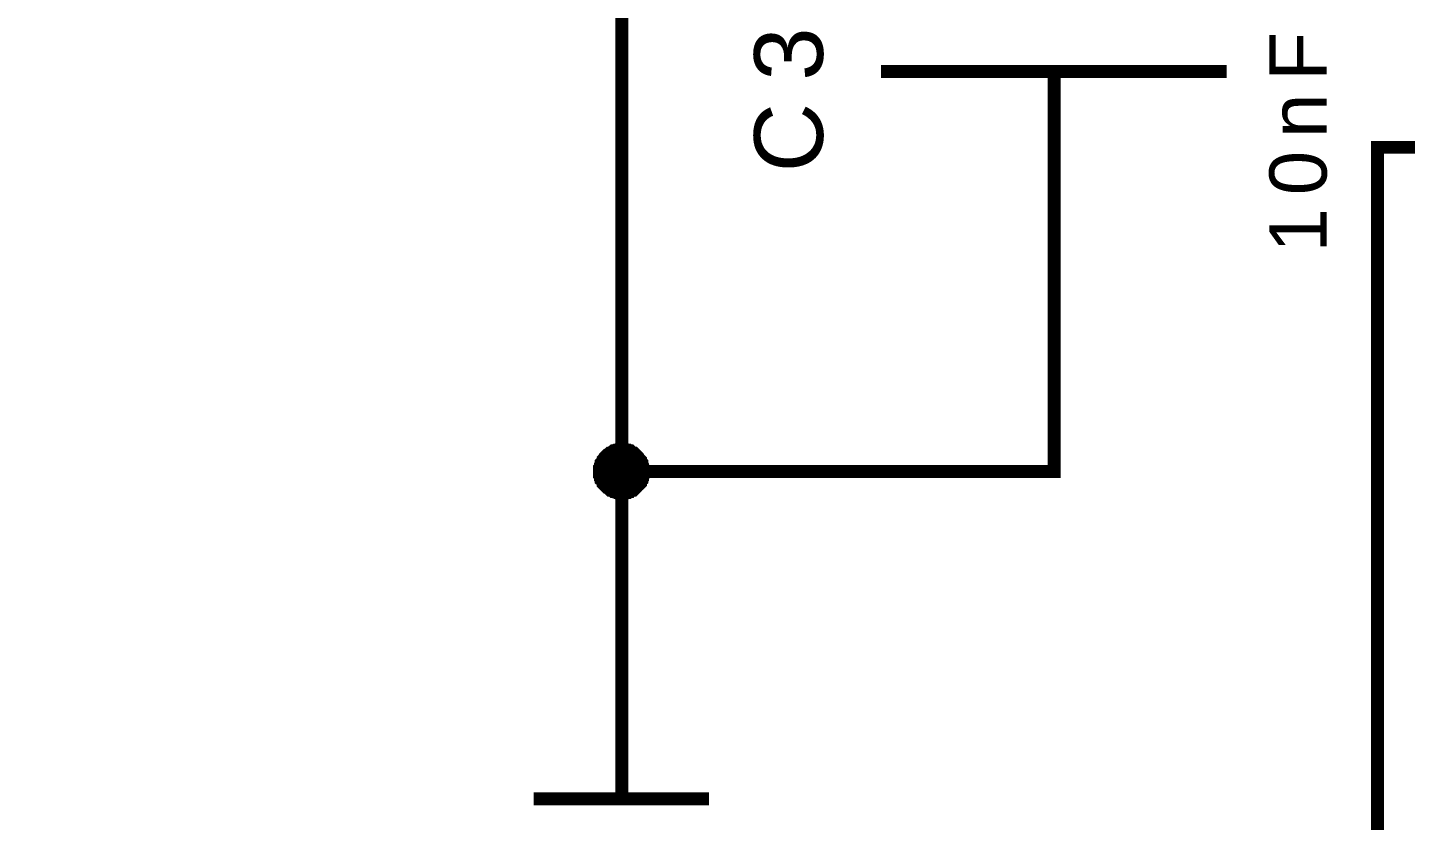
# Model space of a CAD drawing. Header units: millimetres. Extents: x -2024 to 917, y -725 to 13.
# Drawn here: x 710.72 to 742.59, y -391.87 to -373.53 of the extents above; entities that cross this region are included whole.
import ezdxf

# ---------------------------------------------------------------- set-up
doc = ezdxf.new("R2010")
doc.units = ezdxf.units.MM
doc.layers.add('Sheet', color=255, linetype='Continuous')
doc.styles.get("Standard").update_dxf_attribs({"font": 'arial.ttf'})

msp = doc.modelspace()

# ---------------------------------------------------------------- linework, layer by layer
at = {"layer": 'Sheet'}
for points, const_width in [([(694.474, -358.796), (694.474, -366.297), (699.472, -366.297), (699.472, -400.044), (741.942, -400.044), (741.942, -376.299), (749.44, -376.299)], 0.3), ([(724.464, -366.297), (724.464, -383.8), (734.461, -383.8), (734.461, -377.541)], 0.3), ([(730.456, -374.544), (738.45, -374.544)], 0.3), ([(734.461, -374.544), (734.461, -377.541)], 0.3), ([(723.951, -383.8), (723.951, -383.767), (723.951, -383.75), (723.951, -383.717), (723.968, -383.701), (723.968, -383.668), (723.968, -383.651), (723.984, -383.618), (723.984, -383.601), (724.001, -383.585), (724.017, -383.552), (724.034, -383.535), (724.034, -383.519), (724.05, -383.502), (724.067, -383.469), (724.083, -383.452), (724.1, -383.436), (724.117, -383.419), (724.133, -383.403), (724.166, -383.386), (724.183, -383.37), (724.199, -383.37), (724.216, -383.353), (724.249, -383.336), (724.266, -383.32), (724.282, -383.32), (724.315, -383.303), (724.332, -383.303), (724.365, -383.303), (724.381, -383.287), (724.415, -383.287), (724.431, -383.287), (724.464, -383.287)], 0.3), ([(723.951, -383.8), (723.951, -383.767), (723.951, -383.75), (723.951, -383.717), (723.968, -383.701), (723.968, -383.668), (723.968, -383.651), (723.984, -383.618), (723.984, -383.601), (724.001, -383.585), (724.017, -383.552), (724.034, -383.535), (724.034, -383.519), (724.05, -383.502), (724.067, -383.469), (724.083, -383.452), (724.1, -383.436), (724.117, -383.419), (724.133, -383.403), (724.166, -383.386), (724.183, -383.37), (724.199, -383.37), (724.216, -383.353), (724.249, -383.336), (724.266, -383.32), (724.282, -383.32), (724.315, -383.303), (724.332, -383.303), (724.365, -383.303), (724.381, -383.287), (724.415, -383.287), (724.431, -383.287), (724.464, -383.287)], 0.3), ([(723.951, -383.8), (723.951, -383.767), (723.951, -383.75), (723.951, -383.717), (723.968, -383.701), (723.968, -383.668), (723.968, -383.651), (723.984, -383.618), (723.984, -383.601), (724.001, -383.585), (724.017, -383.552), (724.034, -383.535), (724.034, -383.519), (724.05, -383.502), (724.067, -383.469), (724.083, -383.452), (724.1, -383.436), (724.117, -383.419), (724.133, -383.403), (724.166, -383.386), (724.183, -383.37), (724.199, -383.37), (724.216, -383.353), (724.249, -383.336), (724.266, -383.32), (724.282, -383.32), (724.315, -383.303), (724.332, -383.303), (724.365, -383.303), (724.381, -383.287), (724.415, -383.287), (724.431, -383.287), (724.464, -383.287)], 0.3), ([(723.951, -383.8), (723.951, -383.767), (723.951, -383.75), (723.951, -383.717), (723.968, -383.701), (723.968, -383.668), (723.968, -383.651), (723.984, -383.618), (723.984, -383.601), (724.001, -383.585), (724.017, -383.552), (724.034, -383.535), (724.034, -383.519), (724.05, -383.502), (724.067, -383.469), (724.083, -383.452), (724.1, -383.436), (724.117, -383.419), (724.133, -383.403), (724.166, -383.386), (724.183, -383.37), (724.199, -383.37), (724.216, -383.353), (724.249, -383.336), (724.266, -383.32), (724.282, -383.32), (724.315, -383.303), (724.332, -383.303), (724.365, -383.303), (724.381, -383.287), (724.415, -383.287), (724.431, -383.287), (724.464, -383.287)], 0.3), ([(723.951, -383.8), (723.951, -383.767), (723.951, -383.75), (723.951, -383.717), (723.968, -383.701), (723.968, -383.668), (723.968, -383.651), (723.984, -383.618), (723.984, -383.601), (724.001, -383.585), (724.017, -383.552), (724.034, -383.535), (724.034, -383.519), (724.05, -383.502), (724.067, -383.469), (724.083, -383.452), (724.1, -383.436), (724.117, -383.419), (724.133, -383.403), (724.166, -383.386), (724.183, -383.37), (724.199, -383.37), (724.216, -383.353), (724.249, -383.336), (724.266, -383.32), (724.282, -383.32), (724.315, -383.303), (724.332, -383.303), (724.365, -383.303), (724.381, -383.287), (724.415, -383.287), (724.431, -383.287), (724.464, -383.287)], 0.0991), ([(723.951, -383.8), (723.951, -383.767), (723.951, -383.75), (723.951, -383.717), (723.968, -383.701), (723.968, -383.668), (723.968, -383.651), (723.984, -383.618), (723.984, -383.601), (724.001, -383.585), (724.017, -383.552), (724.034, -383.535), (724.034, -383.519), (724.05, -383.502), (724.067, -383.469), (724.083, -383.452), (724.1, -383.436), (724.117, -383.419), (724.133, -383.403), (724.166, -383.386), (724.183, -383.37), (724.199, -383.37), (724.216, -383.353), (724.249, -383.336), (724.266, -383.32), (724.282, -383.32), (724.315, -383.303), (724.332, -383.303), (724.365, -383.303), (724.381, -383.287), (724.415, -383.287), (724.431, -383.287), (724.464, -383.287)], 0.0991), ([(723.951, -383.8), (723.951, -383.767), (723.951, -383.75), (723.951, -383.717), (723.968, -383.701), (723.968, -383.668), (723.968, -383.651), (723.984, -383.618), (723.984, -383.601), (724.001, -383.585), (724.017, -383.552), (724.034, -383.535), (724.034, -383.519), (724.05, -383.502), (724.067, -383.469), (724.083, -383.452), (724.1, -383.436), (724.117, -383.419), (724.133, -383.403), (724.166, -383.386), (724.183, -383.37), (724.199, -383.37), (724.216, -383.353), (724.249, -383.336), (724.266, -383.32), (724.282, -383.32), (724.315, -383.303), (724.332, -383.303), (724.365, -383.303), (724.381, -383.287), (724.415, -383.287), (724.431, -383.287), (724.464, -383.287)], 0.0991), ([(723.951, -383.8), (723.951, -383.767), (723.951, -383.75), (723.951, -383.717), (723.968, -383.701), (723.968, -383.668), (723.968, -383.651), (723.984, -383.618), (723.984, -383.601), (724.001, -383.585), (724.017, -383.552), (724.034, -383.535), (724.034, -383.519), (724.05, -383.502), (724.067, -383.469), (724.083, -383.452), (724.1, -383.436), (724.117, -383.419), (724.133, -383.403), (724.166, -383.386), (724.183, -383.37), (724.199, -383.37), (724.216, -383.353), (724.249, -383.336), (724.266, -383.32), (724.282, -383.32), (724.315, -383.303), (724.332, -383.303), (724.365, -383.303), (724.381, -383.287), (724.415, -383.287), (724.431, -383.287), (724.464, -383.287)], 0.0991), ([(724.464, -383.287), (724.464, -383.287)], 0.3), ([(724.464, -383.287), (724.497, -383.287), (724.514, -383.287), (724.547, -383.287), (724.563, -383.303), (724.597, -383.303), (724.613, -383.303), (724.63, -383.32), (724.663, -383.32), (724.679, -383.336), (724.696, -383.353), (724.729, -383.37), (724.746, -383.37), (724.762, -383.386), (724.779, -383.403), (724.795, -383.419), (724.812, -383.436), (724.828, -383.452), (724.845, -383.469), (724.861, -383.502), (724.878, -383.519), (724.895, -383.535), (724.895, -383.552), (724.911, -383.585), (724.928, -383.601), (724.928, -383.618), (724.944, -383.651), (724.944, -383.668), (724.944, -383.701), (724.961, -383.717), (724.961, -383.75), (724.961, -383.767), (724.961, -383.8)], 0.3), ([(724.464, -383.287), (724.464, -383.287)], 0.3), ([(724.464, -383.287), (724.497, -383.287), (724.514, -383.287), (724.547, -383.287), (724.563, -383.303), (724.597, -383.303), (724.613, -383.303), (724.63, -383.32), (724.663, -383.32), (724.679, -383.336), (724.696, -383.353), (724.729, -383.37), (724.746, -383.37), (724.762, -383.386), (724.779, -383.403), (724.795, -383.419), (724.812, -383.436), (724.828, -383.452), (724.845, -383.469), (724.861, -383.502), (724.878, -383.519), (724.895, -383.535), (724.895, -383.552), (724.911, -383.585), (724.928, -383.601), (724.928, -383.618), (724.944, -383.651), (724.944, -383.668), (724.944, -383.701), (724.961, -383.717), (724.961, -383.75), (724.961, -383.767), (724.961, -383.8)], 0.3), ([(724.464, -383.287), (724.464, -383.287)], 0.3), ([(724.464, -383.287), (724.497, -383.287), (724.514, -383.287), (724.547, -383.287), (724.563, -383.303), (724.597, -383.303), (724.613, -383.303), (724.63, -383.32), (724.663, -383.32), (724.679, -383.336), (724.696, -383.353), (724.729, -383.37), (724.746, -383.37), (724.762, -383.386), (724.779, -383.403), (724.795, -383.419), (724.812, -383.436), (724.828, -383.452), (724.845, -383.469), (724.861, -383.502), (724.878, -383.519), (724.895, -383.535), (724.895, -383.552), (724.911, -383.585), (724.928, -383.601), (724.928, -383.618), (724.944, -383.651), (724.944, -383.668), (724.944, -383.701), (724.961, -383.717), (724.961, -383.75), (724.961, -383.767), (724.961, -383.8)], 0.3), ([(724.464, -383.287), (724.464, -383.287)], 0.3), ([(724.464, -383.287), (724.497, -383.287), (724.514, -383.287), (724.547, -383.287), (724.563, -383.303), (724.597, -383.303), (724.613, -383.303), (724.63, -383.32), (724.663, -383.32), (724.679, -383.336), (724.696, -383.353), (724.729, -383.37), (724.746, -383.37), (724.762, -383.386), (724.779, -383.403), (724.795, -383.419), (724.812, -383.436), (724.828, -383.452), (724.845, -383.469), (724.861, -383.502), (724.878, -383.519), (724.895, -383.535), (724.895, -383.552), (724.911, -383.585), (724.928, -383.601), (724.928, -383.618), (724.944, -383.651), (724.944, -383.668), (724.944, -383.701), (724.961, -383.717), (724.961, -383.75), (724.961, -383.767), (724.961, -383.8)], 0.3), ([(724.464, -383.287), (724.464, -383.287)], 0.0991), ([(724.464, -383.287), (724.497, -383.287), (724.514, -383.287), (724.547, -383.287), (724.563, -383.303), (724.597, -383.303), (724.613, -383.303), (724.63, -383.32), (724.663, -383.32), (724.679, -383.336), (724.696, -383.353), (724.729, -383.37), (724.746, -383.37), (724.762, -383.386), (724.779, -383.403), (724.795, -383.419), (724.812, -383.436), (724.828, -383.452), (724.845, -383.469), (724.861, -383.502), (724.878, -383.519), (724.895, -383.535), (724.895, -383.552), (724.911, -383.585), (724.928, -383.601), (724.928, -383.618), (724.944, -383.651), (724.944, -383.668), (724.944, -383.701), (724.961, -383.717), (724.961, -383.75), (724.961, -383.767), (724.961, -383.8)], 0.0991), ([(724.464, -383.287), (724.464, -383.287)], 0.0991), ([(724.464, -383.287), (724.497, -383.287), (724.514, -383.287), (724.547, -383.287), (724.563, -383.303), (724.597, -383.303), (724.613, -383.303), (724.63, -383.32), (724.663, -383.32), (724.679, -383.336), (724.696, -383.353), (724.729, -383.37), (724.746, -383.37), (724.762, -383.386), (724.779, -383.403), (724.795, -383.419), (724.812, -383.436), (724.828, -383.452), (724.845, -383.469), (724.861, -383.502), (724.878, -383.519), (724.895, -383.535), (724.895, -383.552), (724.911, -383.585), (724.928, -383.601), (724.928, -383.618), (724.944, -383.651), (724.944, -383.668), (724.944, -383.701), (724.961, -383.717), (724.961, -383.75), (724.961, -383.767), (724.961, -383.8)], 0.0991), ([(724.464, -383.287), (724.464, -383.287)], 0.0991), ([(724.464, -383.287), (724.497, -383.287), (724.514, -383.287), (724.547, -383.287), (724.563, -383.303), (724.597, -383.303), (724.613, -383.303), (724.63, -383.32), (724.663, -383.32), (724.679, -383.336), (724.696, -383.353), (724.729, -383.37), (724.746, -383.37), (724.762, -383.386), (724.779, -383.403), (724.795, -383.419), (724.812, -383.436), (724.828, -383.452), (724.845, -383.469), (724.861, -383.502), (724.878, -383.519), (724.895, -383.535), (724.895, -383.552), (724.911, -383.585), (724.928, -383.601), (724.928, -383.618), (724.944, -383.651), (724.944, -383.668), (724.944, -383.701), (724.961, -383.717), (724.961, -383.75), (724.961, -383.767), (724.961, -383.8)], 0.0991), ([(724.464, -383.287), (724.464, -383.287)], 0.0991), ([(724.464, -383.287), (724.497, -383.287), (724.514, -383.287), (724.547, -383.287), (724.563, -383.303), (724.597, -383.303), (724.613, -383.303), (724.63, -383.32), (724.663, -383.32), (724.679, -383.336), (724.696, -383.353), (724.729, -383.37), (724.746, -383.37), (724.762, -383.386), (724.779, -383.403), (724.795, -383.419), (724.812, -383.436), (724.828, -383.452), (724.845, -383.469), (724.861, -383.502), (724.878, -383.519), (724.895, -383.535), (724.895, -383.552), (724.911, -383.585), (724.928, -383.601), (724.928, -383.618), (724.944, -383.651), (724.944, -383.668), (724.944, -383.701), (724.961, -383.717), (724.961, -383.75), (724.961, -383.767), (724.961, -383.8)], 0.0991), ([(724.464, -384.297), (724.431, -384.297), (724.415, -384.297), (724.381, -384.297), (724.365, -384.28), (724.332, -384.28), (724.315, -384.28), (724.282, -384.264), (724.266, -384.264), (724.249, -384.247), (724.216, -384.231), (724.199, -384.231), (724.183, -384.214), (724.166, -384.197), (724.133, -384.181), (724.117, -384.164), (724.1, -384.148), (724.083, -384.131), (724.067, -384.115), (724.05, -384.098), (724.034, -384.082), (724.034, -384.065), (724.017, -384.032), (724.001, -384.015), (723.984, -383.999), (723.984, -383.966), (723.968, -383.949), (723.968, -383.933), (723.968, -383.899), (723.951, -383.883), (723.951, -383.85), (723.951, -383.833), (723.951, -383.8)], 0.3), ([(723.951, -383.8), (723.951, -383.8)], 0.3), ([(724.464, -384.297), (724.431, -384.297), (724.415, -384.297), (724.381, -384.297), (724.365, -384.28), (724.332, -384.28), (724.315, -384.28), (724.282, -384.264), (724.266, -384.264), (724.249, -384.247), (724.216, -384.231), (724.199, -384.231), (724.183, -384.214), (724.166, -384.197), (724.133, -384.181), (724.117, -384.164), (724.1, -384.148), (724.083, -384.131), (724.067, -384.115), (724.05, -384.098), (724.034, -384.082), (724.034, -384.065), (724.017, -384.032), (724.001, -384.015), (723.984, -383.999), (723.984, -383.966), (723.968, -383.949), (723.968, -383.933), (723.968, -383.899), (723.951, -383.883), (723.951, -383.85), (723.951, -383.833), (723.951, -383.8)], 0.3), ([(723.951, -383.8), (723.951, -383.8)], 0.3), ([(724.464, -384.297), (724.431, -384.297), (724.415, -384.297), (724.381, -384.297), (724.365, -384.28), (724.332, -384.28), (724.315, -384.28), (724.282, -384.264), (724.266, -384.264), (724.249, -384.247), (724.216, -384.231), (724.199, -384.231), (724.183, -384.214), (724.166, -384.197), (724.133, -384.181), (724.117, -384.164), (724.1, -384.148), (724.083, -384.131), (724.067, -384.115), (724.05, -384.098), (724.034, -384.082), (724.034, -384.065), (724.017, -384.032), (724.001, -384.015), (723.984, -383.999), (723.984, -383.966), (723.968, -383.949), (723.968, -383.933), (723.968, -383.899), (723.951, -383.883), (723.951, -383.85), (723.951, -383.833), (723.951, -383.8)], 0.3), ([(723.951, -383.8), (723.951, -383.8)], 0.3), ([(724.464, -384.297), (724.431, -384.297), (724.415, -384.297), (724.381, -384.297), (724.365, -384.28), (724.332, -384.28), (724.315, -384.28), (724.282, -384.264), (724.266, -384.264), (724.249, -384.247), (724.216, -384.231), (724.199, -384.231), (724.183, -384.214), (724.166, -384.197), (724.133, -384.181), (724.117, -384.164), (724.1, -384.148), (724.083, -384.131), (724.067, -384.115), (724.05, -384.098), (724.034, -384.082), (724.034, -384.065), (724.017, -384.032), (724.001, -384.015), (723.984, -383.999), (723.984, -383.966), (723.968, -383.949), (723.968, -383.933), (723.968, -383.899), (723.951, -383.883), (723.951, -383.85), (723.951, -383.833), (723.951, -383.8)], 0.3), ([(723.951, -383.8), (723.951, -383.8)], 0.3), ([(724.961, -383.8), (724.961, -383.833), (724.961, -383.85), (724.961, -383.883), (724.944, -383.899), (724.944, -383.933), (724.944, -383.949), (724.928, -383.966), (724.928, -383.999), (724.911, -384.015), (724.895, -384.032), (724.895, -384.065), (724.878, -384.082), (724.861, -384.098), (724.845, -384.115), (724.828, -384.131), (724.812, -384.148), (724.795, -384.164), (724.779, -384.181), (724.762, -384.197), (724.746, -384.214), (724.729, -384.231), (724.696, -384.231), (724.679, -384.247), (724.663, -384.264), (724.63, -384.264), (724.613, -384.28), (724.597, -384.28), (724.563, -384.28), (724.547, -384.297), (724.514, -384.297), (724.497, -384.297), (724.464, -384.297)], 0.3), ([(724.464, -383.8), (724.464, -386.3)], 0.3), ([(724.961, -383.8), (724.961, -383.833), (724.961, -383.85), (724.961, -383.883), (724.944, -383.899), (724.944, -383.933), (724.944, -383.949), (724.928, -383.966), (724.928, -383.999), (724.911, -384.015), (724.895, -384.032), (724.895, -384.065), (724.878, -384.082), (724.861, -384.098), (724.845, -384.115), (724.828, -384.131), (724.812, -384.148), (724.795, -384.164), (724.779, -384.181), (724.762, -384.197), (724.746, -384.214), (724.729, -384.231), (724.696, -384.231), (724.679, -384.247), (724.663, -384.264), (724.63, -384.264), (724.613, -384.28), (724.597, -384.28), (724.563, -384.28), (724.547, -384.297), (724.514, -384.297), (724.497, -384.297), (724.464, -384.297)], 0.3), ([(724.961, -383.8), (724.961, -383.833), (724.961, -383.85), (724.961, -383.883), (724.944, -383.899), (724.944, -383.933), (724.944, -383.949), (724.928, -383.966), (724.928, -383.999), (724.911, -384.015), (724.895, -384.032), (724.895, -384.065), (724.878, -384.082), (724.861, -384.098), (724.845, -384.115), (724.828, -384.131), (724.812, -384.148), (724.795, -384.164), (724.779, -384.181), (724.762, -384.197), (724.746, -384.214), (724.729, -384.231), (724.696, -384.231), (724.679, -384.247), (724.663, -384.264), (724.63, -384.264), (724.613, -384.28), (724.597, -384.28), (724.563, -384.28), (724.547, -384.297), (724.514, -384.297), (724.497, -384.297), (724.464, -384.297)], 0.3), ([(724.961, -383.8), (724.961, -383.833), (724.961, -383.85), (724.961, -383.883), (724.944, -383.899), (724.944, -383.933), (724.944, -383.949), (724.928, -383.966), (724.928, -383.999), (724.911, -384.015), (724.895, -384.032), (724.895, -384.065), (724.878, -384.082), (724.861, -384.098), (724.845, -384.115), (724.828, -384.131), (724.812, -384.148), (724.795, -384.164), (724.779, -384.181), (724.762, -384.197), (724.746, -384.214), (724.729, -384.231), (724.696, -384.231), (724.679, -384.247), (724.663, -384.264), (724.63, -384.264), (724.613, -384.28), (724.597, -384.28), (724.563, -384.28), (724.547, -384.297), (724.514, -384.297), (724.497, -384.297), (724.464, -384.297)], 0.3), ([(724.961, -383.8), (724.961, -383.8), (724.961, -383.8), (724.961, -383.8), (724.961, -383.8), (724.961, -383.8), (724.961, -383.8), (724.961, -383.8), (724.961, -383.8), (724.961, -383.8), (724.961, -383.8), (724.961, -383.8), (724.961, -383.8), (724.961, -383.8), (724.961, -383.8), (724.961, -383.8), (724.961, -383.8), (724.961, -383.8), (724.961, -383.8), (724.961, -383.8), (724.961, -383.8), (724.961, -383.8), (724.961, -383.8), (724.961, -383.8), (724.961, -383.8), (724.961, -383.8), (724.961, -383.8), (724.961, -383.8), (724.961, -383.8), (724.961, -383.8), (724.961, -383.8), (724.961, -383.8), (724.961, -383.8)], 0.3), ([(724.961, -383.8), (724.961, -383.8)], 0.3), ([(724.961, -383.8), (724.961, -383.8), (724.961, -383.8), (724.961, -383.8), (724.961, -383.8), (724.961, -383.8), (724.961, -383.8), (724.961, -383.8), (724.961, -383.8), (724.961, -383.8), (724.961, -383.8), (724.961, -383.8), (724.961, -383.8), (724.961, -383.8), (724.961, -383.8), (724.961, -383.8), (724.961, -383.8), (724.961, -383.8), (724.961, -383.8), (724.961, -383.8), (724.961, -383.8), (724.961, -383.8), (724.961, -383.8), (724.961, -383.8), (724.961, -383.8), (724.961, -383.8), (724.961, -383.8), (724.961, -383.8), (724.961, -383.8), (724.961, -383.8), (724.961, -383.8), (724.961, -383.8), (724.961, -383.8)], 0.3), ([(724.961, -383.8), (724.961, -383.8)], 0.3), ([(724.961, -383.8), (724.961, -383.8), (724.961, -383.8), (724.961, -383.8), (724.961, -383.8), (724.961, -383.8), (724.961, -383.8), (724.961, -383.8), (724.961, -383.8), (724.961, -383.8), (724.961, -383.8), (724.961, -383.8), (724.961, -383.8), (724.961, -383.8), (724.961, -383.8), (724.961, -383.8), (724.961, -383.8), (724.961, -383.8), (724.961, -383.8), (724.961, -383.8), (724.961, -383.8), (724.961, -383.8), (724.961, -383.8), (724.961, -383.8), (724.961, -383.8), (724.961, -383.8), (724.961, -383.8), (724.961, -383.8), (724.961, -383.8), (724.961, -383.8), (724.961, -383.8), (724.961, -383.8), (724.961, -383.8)], 0.3), ([(724.961, -383.8), (724.961, -383.8)], 0.3), ([(724.961, -383.8), (724.961, -383.8), (724.961, -383.8), (724.961, -383.8), (724.961, -383.8), (724.961, -383.8), (724.961, -383.8), (724.961, -383.8), (724.961, -383.8), (724.961, -383.8), (724.961, -383.8), (724.961, -383.8), (724.961, -383.8), (724.961, -383.8), (724.961, -383.8), (724.961, -383.8), (724.961, -383.8), (724.961, -383.8), (724.961, -383.8), (724.961, -383.8), (724.961, -383.8), (724.961, -383.8), (724.961, -383.8), (724.961, -383.8), (724.961, -383.8), (724.961, -383.8), (724.961, -383.8), (724.961, -383.8), (724.961, -383.8), (724.961, -383.8), (724.961, -383.8), (724.961, -383.8), (724.961, -383.8)], 0.3), ([(724.961, -383.8), (724.961, -383.8)], 0.3), ([(724.464, -384.297), (724.431, -384.297), (724.415, -384.297), (724.381, -384.297), (724.365, -384.28), (724.332, -384.28), (724.315, -384.28), (724.282, -384.264), (724.266, -384.264), (724.249, -384.247), (724.216, -384.231), (724.199, -384.231), (724.183, -384.214), (724.166, -384.197), (724.133, -384.181), (724.117, -384.164), (724.1, -384.148), (724.083, -384.131), (724.067, -384.115), (724.05, -384.098), (724.034, -384.082), (724.034, -384.065), (724.017, -384.032), (724.001, -384.015), (723.984, -383.999), (723.984, -383.966), (723.968, -383.949), (723.968, -383.933), (723.968, -383.899), (723.951, -383.883), (723.951, -383.85), (723.951, -383.833), (723.951, -383.8)], 0.0991), ([(723.951, -383.8), (723.951, -383.8)], 0.0991), ([(724.464, -384.297), (724.431, -384.297), (724.415, -384.297), (724.381, -384.297), (724.365, -384.28), (724.332, -384.28), (724.315, -384.28), (724.282, -384.264), (724.266, -384.264), (724.249, -384.247), (724.216, -384.231), (724.199, -384.231), (724.183, -384.214), (724.166, -384.197), (724.133, -384.181), (724.117, -384.164), (724.1, -384.148), (724.083, -384.131), (724.067, -384.115), (724.05, -384.098), (724.034, -384.082), (724.034, -384.065), (724.017, -384.032), (724.001, -384.015), (723.984, -383.999), (723.984, -383.966), (723.968, -383.949), (723.968, -383.933), (723.968, -383.899), (723.951, -383.883), (723.951, -383.85), (723.951, -383.833), (723.951, -383.8)], 0.0991), ([(723.951, -383.8), (723.951, -383.8)], 0.0991), ([(724.464, -384.297), (724.431, -384.297), (724.415, -384.297), (724.381, -384.297), (724.365, -384.28), (724.332, -384.28), (724.315, -384.28), (724.282, -384.264), (724.266, -384.264), (724.249, -384.247), (724.216, -384.231), (724.199, -384.231), (724.183, -384.214), (724.166, -384.197), (724.133, -384.181), (724.117, -384.164), (724.1, -384.148), (724.083, -384.131), (724.067, -384.115), (724.05, -384.098), (724.034, -384.082), (724.034, -384.065), (724.017, -384.032), (724.001, -384.015), (723.984, -383.999), (723.984, -383.966), (723.968, -383.949), (723.968, -383.933), (723.968, -383.899), (723.951, -383.883), (723.951, -383.85), (723.951, -383.833), (723.951, -383.8)], 0.0991), ([(723.951, -383.8), (723.951, -383.8)], 0.0991), ([(724.464, -384.297), (724.431, -384.297), (724.415, -384.297), (724.381, -384.297), (724.365, -384.28), (724.332, -384.28), (724.315, -384.28), (724.282, -384.264), (724.266, -384.264), (724.249, -384.247), (724.216, -384.231), (724.199, -384.231), (724.183, -384.214), (724.166, -384.197), (724.133, -384.181), (724.117, -384.164), (724.1, -384.148), (724.083, -384.131), (724.067, -384.115), (724.05, -384.098), (724.034, -384.082), (724.034, -384.065), (724.017, -384.032), (724.001, -384.015), (723.984, -383.999), (723.984, -383.966), (723.968, -383.949), (723.968, -383.933), (723.968, -383.899), (723.951, -383.883), (723.951, -383.85), (723.951, -383.833), (723.951, -383.8)], 0.0991), ([(723.951, -383.8), (723.951, -383.8)], 0.0991), ([(724.961, -383.8), (724.961, -383.833), (724.961, -383.85), (724.961, -383.883), (724.944, -383.899), (724.944, -383.933), (724.944, -383.949), (724.928, -383.966), (724.928, -383.999), (724.911, -384.015), (724.895, -384.032), (724.895, -384.065), (724.878, -384.082), (724.861, -384.098), (724.845, -384.115), (724.828, -384.131), (724.812, -384.148), (724.795, -384.164), (724.779, -384.181), (724.762, -384.197), (724.746, -384.214), (724.729, -384.231), (724.696, -384.231), (724.679, -384.247), (724.663, -384.264), (724.63, -384.264), (724.613, -384.28), (724.597, -384.28), (724.563, -384.28), (724.547, -384.297), (724.514, -384.297), (724.497, -384.297), (724.464, -384.297)], 0.0991), ([(724.961, -383.8), (724.961, -383.833), (724.961, -383.85), (724.961, -383.883), (724.944, -383.899), (724.944, -383.933), (724.944, -383.949), (724.928, -383.966), (724.928, -383.999), (724.911, -384.015), (724.895, -384.032), (724.895, -384.065), (724.878, -384.082), (724.861, -384.098), (724.845, -384.115), (724.828, -384.131), (724.812, -384.148), (724.795, -384.164), (724.779, -384.181), (724.762, -384.197), (724.746, -384.214), (724.729, -384.231), (724.696, -384.231), (724.679, -384.247), (724.663, -384.264), (724.63, -384.264), (724.613, -384.28), (724.597, -384.28), (724.563, -384.28), (724.547, -384.297), (724.514, -384.297), (724.497, -384.297), (724.464, -384.297)], 0.0991), ([(724.961, -383.8), (724.961, -383.833), (724.961, -383.85), (724.961, -383.883), (724.944, -383.899), (724.944, -383.933), (724.944, -383.949), (724.928, -383.966), (724.928, -383.999), (724.911, -384.015), (724.895, -384.032), (724.895, -384.065), (724.878, -384.082), (724.861, -384.098), (724.845, -384.115), (724.828, -384.131), (724.812, -384.148), (724.795, -384.164), (724.779, -384.181), (724.762, -384.197), (724.746, -384.214), (724.729, -384.231), (724.696, -384.231), (724.679, -384.247), (724.663, -384.264), (724.63, -384.264), (724.613, -384.28), (724.597, -384.28), (724.563, -384.28), (724.547, -384.297), (724.514, -384.297), (724.497, -384.297), (724.464, -384.297)], 0.0991), ([(724.961, -383.8), (724.961, -383.833), (724.961, -383.85), (724.961, -383.883), (724.944, -383.899), (724.944, -383.933), (724.944, -383.949), (724.928, -383.966), (724.928, -383.999), (724.911, -384.015), (724.895, -384.032), (724.895, -384.065), (724.878, -384.082), (724.861, -384.098), (724.845, -384.115), (724.828, -384.131), (724.812, -384.148), (724.795, -384.164), (724.779, -384.181), (724.762, -384.197), (724.746, -384.214), (724.729, -384.231), (724.696, -384.231), (724.679, -384.247), (724.663, -384.264), (724.63, -384.264), (724.613, -384.28), (724.597, -384.28), (724.563, -384.28), (724.547, -384.297), (724.514, -384.297), (724.497, -384.297), (724.464, -384.297)], 0.0991), ([(724.961, -383.8), (724.961, -383.8), (724.961, -383.8), (724.961, -383.8), (724.961, -383.8), (724.961, -383.8), (724.961, -383.8), (724.961, -383.8), (724.961, -383.8), (724.961, -383.8), (724.961, -383.8), (724.961, -383.8), (724.961, -383.8), (724.961, -383.8), (724.961, -383.8), (724.961, -383.8), (724.961, -383.8), (724.961, -383.8), (724.961, -383.8), (724.961, -383.8), (724.961, -383.8), (724.961, -383.8), (724.961, -383.8), (724.961, -383.8), (724.961, -383.8), (724.961, -383.8), (724.961, -383.8), (724.961, -383.8), (724.961, -383.8), (724.961, -383.8), (724.961, -383.8), (724.961, -383.8), (724.961, -383.8)], 0.0991), ([(724.961, -383.8), (724.961, -383.8)], 0.0991), ([(724.961, -383.8), (724.961, -383.8), (724.961, -383.8), (724.961, -383.8), (724.961, -383.8), (724.961, -383.8), (724.961, -383.8), (724.961, -383.8), (724.961, -383.8), (724.961, -383.8), (724.961, -383.8), (724.961, -383.8), (724.961, -383.8), (724.961, -383.8), (724.961, -383.8), (724.961, -383.8), (724.961, -383.8), (724.961, -383.8), (724.961, -383.8), (724.961, -383.8), (724.961, -383.8), (724.961, -383.8), (724.961, -383.8), (724.961, -383.8), (724.961, -383.8), (724.961, -383.8), (724.961, -383.8), (724.961, -383.8), (724.961, -383.8), (724.961, -383.8), (724.961, -383.8), (724.961, -383.8), (724.961, -383.8)], 0.0991), ([(724.961, -383.8), (724.961, -383.8)], 0.0991), ([(724.961, -383.8), (724.961, -383.8), (724.961, -383.8), (724.961, -383.8), (724.961, -383.8), (724.961, -383.8), (724.961, -383.8), (724.961, -383.8), (724.961, -383.8), (724.961, -383.8), (724.961, -383.8), (724.961, -383.8), (724.961, -383.8), (724.961, -383.8), (724.961, -383.8), (724.961, -383.8), (724.961, -383.8), (724.961, -383.8), (724.961, -383.8), (724.961, -383.8), (724.961, -383.8), (724.961, -383.8), (724.961, -383.8), (724.961, -383.8), (724.961, -383.8), (724.961, -383.8), (724.961, -383.8), (724.961, -383.8), (724.961, -383.8), (724.961, -383.8), (724.961, -383.8), (724.961, -383.8), (724.961, -383.8)], 0.0991), ([(724.961, -383.8), (724.961, -383.8)], 0.0991), ([(724.961, -383.8), (724.961, -383.8), (724.961, -383.8), (724.961, -383.8), (724.961, -383.8), (724.961, -383.8), (724.961, -383.8), (724.961, -383.8), (724.961, -383.8), (724.961, -383.8), (724.961, -383.8), (724.961, -383.8), (724.961, -383.8), (724.961, -383.8), (724.961, -383.8), (724.961, -383.8), (724.961, -383.8), (724.961, -383.8), (724.961, -383.8), (724.961, -383.8), (724.961, -383.8), (724.961, -383.8), (724.961, -383.8), (724.961, -383.8), (724.961, -383.8), (724.961, -383.8), (724.961, -383.8), (724.961, -383.8), (724.961, -383.8), (724.961, -383.8), (724.961, -383.8), (724.961, -383.8), (724.961, -383.8)], 0.0991), ([(724.961, -383.8), (724.961, -383.8)], 0.0991), ([(724.464, -386.3), (724.464, -391.367)], 0.3), ([(722.428, -391.367), (726.483, -391.367)], 0.3)]:
    msp.add_lwpolyline(points, dxfattribs=dict(at, const_width=const_width))
at = {"layer": 'Sheet', "const_width": 0.508}
msp.add_lwpolyline([(724.189, -383.786, 1), (724.697, -383.786, 1)], format="xyb", close=True, dxfattribs=at)

# ---------------------------------------------------------------- texts
at = {"layer": 'Sheet'}
for s, height, p in [('3', 1.59, (729.115, -374.759)), ('F', 1.325, (740.767, -374.759)), ('C', 1.59, (729.115, -376.878)), ('n', 1.325, (740.767, -376.084)), ('0', 1.325, (740.767, -377.408)), ('1', 1.325, (740.767, -378.733))]:
    msp.add_text(s, height=height, rotation=90, dxfattribs=at).set_placement(p)

doc.saveas('drawing.dxf')
